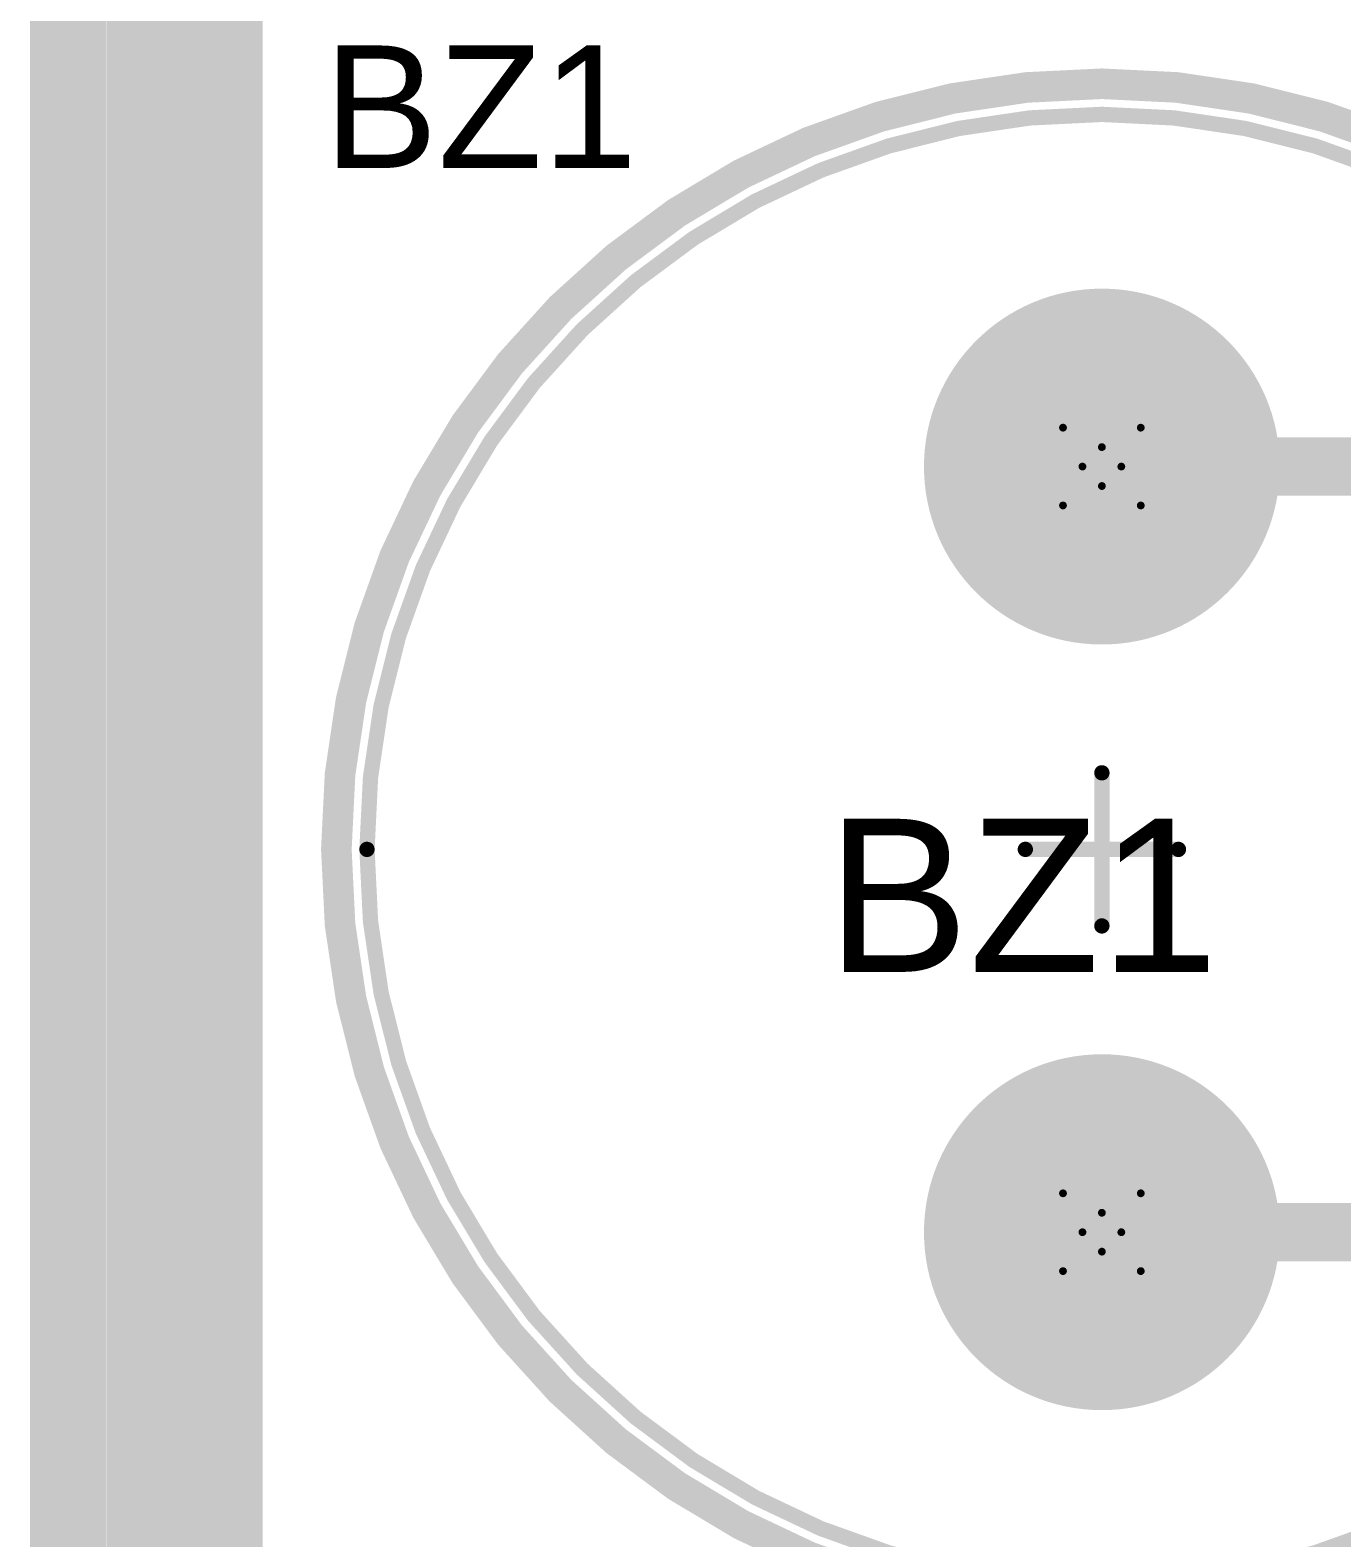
# Model space of a CAD drawing. Header units: inches. Extents: x -21 to 344, y -3 to 240.
# Drawn here: x -1.35 to 7.22, y 36.25 to 46.1 of the extents above; entities that cross this region are included whole.
import ezdxf

# ---------------------------------------------------------------- set-up
doc = ezdxf.new("R2010")
doc.units = ezdxf.units.IN
for name, color, linetype in [('Bottom Layer', 5, 'Continuous'), ('Bottom Solder', 6, 'Continuous'), ('Drill Drawing', 1, 'Continuous'), ('Int1 -GND)', 76, 'Continuous'), ('Int2 -PWR)', 16, 'Continuous'), ('Keep-Out Layer', 6, 'Continuous'), ('Multi-Layer', 9, 'Continuous'), ('Pad Holes', 156, 'Continuous'), ('Route Tool Path', 56, 'Continuous'), ('Top Component Center', 76, 'Continuous'), ('Top Designator', 56, 'Continuous'), ('Top Layer', 1, 'Continuous'), ('Top Overlay', 2, 'Continuous'), ('Top Solder', 216, 'Continuous')]:
    doc.layers.add(name, color=color, linetype=linetype)
doc.styles.add('Arial', font='', dxfattribs={"height": 0.2})
doc.styles.get('Arial').set_extended_font_data('Arial')

# ---------------------------------------------------------------- blocks, each defined once
blk = doc.blocks.new('CMI_9605IC_0580T_126')
at = {"layer": 'Bottom Layer'}
h = blk.add_hatch(color=5, dxfattribs=at)
edge = h.paths.add_edge_path()
edge.add_arc((0, 2.5), 1, 0, 360)
h = blk.add_hatch(color=5, dxfattribs=at)
edge = h.paths.add_edge_path()
edge.add_arc((0, -2.5), 1, 0, 360)
at = {"layer": 'Bottom Solder'}
h = blk.add_hatch(color=6, dxfattribs=at)
edge = h.paths.add_edge_path()
edge.add_arc((0, 2.5), 1.05, 0, 360)
h = blk.add_hatch(color=6, dxfattribs=at)
edge = h.paths.add_edge_path()
edge.add_arc((0, -2.5), 1.05, 0, 360)
at = {"layer": 'Int1 -GND)'}
h = blk.add_hatch(color=7, dxfattribs=at)
edge = h.paths.add_edge_path()
edge.add_arc((0, 2.5), 1.162, 0, 360)
h = blk.add_hatch(color=7, dxfattribs=at)
edge = h.paths.add_edge_path()
edge.add_arc((0, -2.5), 1.162, 0, 360)
at = {"layer": 'Int2 -PWR)'}
h = blk.add_hatch(color=7, dxfattribs=at)
edge = h.paths.add_edge_path()
edge.add_arc((0, 2.5), 1.162, 0, 360)
h = blk.add_hatch(color=7, dxfattribs=at)
edge = h.paths.add_edge_path()
edge.add_arc((0, -2.5), 1.162, 0, 360)
at = {"layer": 'Multi-Layer'}
h = blk.add_hatch(color=9, dxfattribs=at)
edge = h.paths.add_edge_path()
edge.add_arc((0, 2.5), 1, 0, 360)
h = blk.add_hatch(color=9, dxfattribs=at)
edge = h.paths.add_edge_path()
edge.add_arc((0, -2.5), 1, 0, 360)
at = {"layer": 'Pad Holes'}
h = blk.add_hatch(color=7, dxfattribs=at)
edge = h.paths.add_edge_path()
edge.add_arc((0, 2.5), 0.4, 0, 360)
h = blk.add_hatch(color=7, dxfattribs=at)
edge = h.paths.add_edge_path()
edge.add_arc((0, -2.5), 0.4, 0, 360)
at = {"layer": 'Top Layer'}
h = blk.add_hatch(color=1, dxfattribs=at)
edge = h.paths.add_edge_path()
edge.add_arc((0, 2.5), 1, 0, 360)
h = blk.add_hatch(color=1, dxfattribs=at)
edge = h.paths.add_edge_path()
edge.add_arc((0, -2.5), 1, 0, 360)
at = {"layer": 'Top Solder'}
h = blk.add_hatch(color=216, dxfattribs=at)
edge = h.paths.add_edge_path()
edge.add_arc((0, 2.5), 1.05, 0, 360)
h = blk.add_hatch(color=216, dxfattribs=at)
edge = h.paths.add_edge_path()
edge.add_arc((0, -2.5), 1.05, 0, 360)
at = {"layer": 'Top Component Center'}
for points in [[(4.8, 0, 0.1, 0.1, 1), (-4.8, 0, 0.1, 0.1, 1)], [(-0.025, 0.5, 0.05, 0.05, 1), (0.025, 0.5, 0.05, 0.05, 1)], [(-4.825, 0, 0.05, 0.05, 1), (-4.775, 0, 0.05, 0.05, 1)], [(-0.525, 0, 0.05, 0.05, 1), (-0.475, 0, 0.05, 0.05, 1)], [(0.475, 0, 0.05, 0.05, 1), (0.525, 0, 0.05, 0.05, 1)], [(-0.025, -0.5, 0.05, 0.05, 1), (0.025, -0.5, 0.05, 0.05, 1)]]:
    blk.add_lwpolyline(points, format="xyseb", close=True, dxfattribs=at)
for points in [[(0, -0.5, 0.1, 0.1, 0), (0, 0.5, 0.1, 0.1, 0)], [(-0.5, 0, 0.1, 0.1, 0), (0.5, 0, 0.1, 0.1, 0)]]:
    blk.add_lwpolyline(points, format="xyseb", dxfattribs=at)
at = {"layer": 'Top Designator'}
for points in [[(4.8, 0, 0.1, 0.1, 1), (-4.8, 0, 0.1, 0.1, 1)], [(-4.825, 0, 0.05, 0.05, 1), (-4.775, 0, 0.05, 0.05, 1)]]:
    blk.add_lwpolyline(points, format="xyseb", close=True, dxfattribs=at)
at = {"layer": 'Top Overlay'}
for points in [[(5, 0, 0.2, 0.2, 1), (-5, 0, 0.2, 0.2, 1)], [(1.425, 2.5, 0.15, 0.15, 1), (1.575, 2.5, 0.15, 0.15, 1)], [(-5.05, 0, 0.1, 0.1, 1), (-4.95, 0, 0.1, 0.1, 1)]]:
    blk.add_lwpolyline(points, format="xyseb", close=True, dxfattribs=at)
blk.add_lwpolyline([(1.5, 2.5, 0.3, 0.3, 0), (2.5, 2.5, 0.3, 0.3, 0)], format="xyseb", dxfattribs=at)
at = {"layer": 'Top Designator', "style": 'Arial'}
blk.add_text('BZ1', height=1, rotation=360, dxfattribs=at).set_placement((-1.8, -0.8))

msp = doc.modelspace()

# ---------------------------------------------------------------- linework, layer by layer
at = {"layer": 'Drill Drawing'}
for points in [[(5.396, 43.504, 0.0508, 0.0508, 0), (5.65, 43.377, 0.0508, 0.0508, 0)], [(5.396, 43.504, 0.0508, 0.0508, 0), (5.523, 43.25, 0.0508, 0.0508, 0)], [(5.65, 43.377, 0.0508, 0.0508, 0), (5.904, 43.504, 0.0508, 0.0508, 0)], [(5.777, 43.25, 0.0508, 0.0508, 0), (5.904, 43.504, 0.0508, 0.0508, 0)], [(5.396, 42.996, 0.0508, 0.0508, 0), (5.523, 43.25, 0.0508, 0.0508, 0)], [(5.777, 43.25, 0.0508, 0.0508, 0), (5.904, 42.996, 0.0508, 0.0508, 0)], [(5.396, 42.996, 0.0508, 0.0508, 0), (5.65, 43.123, 0.0508, 0.0508, 0)], [(5.65, 43.123, 0.0508, 0.0508, 0), (5.904, 42.996, 0.0508, 0.0508, 0)], [(5.396, 38.504, 0.0508, 0.0508, 0), (5.65, 38.377, 0.0508, 0.0508, 0)], [(5.396, 38.504, 0.0508, 0.0508, 0), (5.523, 38.25, 0.0508, 0.0508, 0)], [(5.65, 38.377, 0.0508, 0.0508, 0), (5.904, 38.504, 0.0508, 0.0508, 0)], [(5.777, 38.25, 0.0508, 0.0508, 0), (5.904, 38.504, 0.0508, 0.0508, 0)], [(5.396, 37.996, 0.0508, 0.0508, 0), (5.523, 38.25, 0.0508, 0.0508, 0)], [(5.777, 38.25, 0.0508, 0.0508, 0), (5.904, 37.996, 0.0508, 0.0508, 0)], [(5.396, 37.996, 0.0508, 0.0508, 0), (5.65, 38.123, 0.0508, 0.0508, 0)], [(5.65, 38.123, 0.0508, 0.0508, 0), (5.904, 37.996, 0.0508, 0.0508, 0)]]:
    msp.add_lwpolyline(points, format="xyseb", dxfattribs=at)
for points in [[(5.3833, 43.504, 0.0254, 0.0254, 1), (5.4087, 43.504, 0.0254, 0.0254, 1)], [(5.3833, 43.504, 0.0254, 0.0254, 1), (5.4087, 43.504, 0.0254, 0.0254, 1)], [(5.8913, 43.504, 0.0254, 0.0254, 1), (5.9167, 43.504, 0.0254, 0.0254, 1)], [(5.8913, 43.504, 0.0254, 0.0254, 1), (5.9167, 43.504, 0.0254, 0.0254, 1)], [(5.6373, 43.377, 0.0254, 0.0254, 1), (5.6627, 43.377, 0.0254, 0.0254, 1)], [(5.6373, 43.377, 0.0254, 0.0254, 1), (5.6627, 43.377, 0.0254, 0.0254, 1)], [(5.5103, 43.25, 0.0254, 0.0254, 1), (5.5357, 43.25, 0.0254, 0.0254, 1)], [(5.5103, 43.25, 0.0254, 0.0254, 1), (5.5357, 43.25, 0.0254, 0.0254, 1)], [(5.7643, 43.25, 0.0254, 0.0254, 1), (5.7897, 43.25, 0.0254, 0.0254, 1)], [(5.7643, 43.25, 0.0254, 0.0254, 1), (5.7897, 43.25, 0.0254, 0.0254, 1)], [(5.6373, 43.123, 0.0254, 0.0254, 1), (5.6627, 43.123, 0.0254, 0.0254, 1)], [(5.6373, 43.123, 0.0254, 0.0254, 1), (5.6627, 43.123, 0.0254, 0.0254, 1)], [(5.3833, 42.996, 0.0254, 0.0254, 1), (5.4087, 42.996, 0.0254, 0.0254, 1)], [(5.3833, 42.996, 0.0254, 0.0254, 1), (5.4087, 42.996, 0.0254, 0.0254, 1)], [(5.8913, 42.996, 0.0254, 0.0254, 1), (5.9167, 42.996, 0.0254, 0.0254, 1)], [(5.8913, 42.996, 0.0254, 0.0254, 1), (5.9167, 42.996, 0.0254, 0.0254, 1)], [(5.3833, 38.504, 0.0254, 0.0254, 1), (5.4087, 38.504, 0.0254, 0.0254, 1)], [(5.3833, 38.504, 0.0254, 0.0254, 1), (5.4087, 38.504, 0.0254, 0.0254, 1)], [(5.8913, 38.504, 0.0254, 0.0254, 1), (5.9167, 38.504, 0.0254, 0.0254, 1)], [(5.8913, 38.504, 0.0254, 0.0254, 1), (5.9167, 38.504, 0.0254, 0.0254, 1)], [(5.6373, 38.377, 0.0254, 0.0254, 1), (5.6627, 38.377, 0.0254, 0.0254, 1)], [(5.6373, 38.377, 0.0254, 0.0254, 1), (5.6627, 38.377, 0.0254, 0.0254, 1)], [(5.5103, 38.25, 0.0254, 0.0254, 1), (5.5357, 38.25, 0.0254, 0.0254, 1)], [(5.5103, 38.25, 0.0254, 0.0254, 1), (5.5357, 38.25, 0.0254, 0.0254, 1)], [(5.7643, 38.25, 0.0254, 0.0254, 1), (5.7897, 38.25, 0.0254, 0.0254, 1)], [(5.7643, 38.25, 0.0254, 0.0254, 1), (5.7897, 38.25, 0.0254, 0.0254, 1)], [(5.6373, 38.123, 0.0254, 0.0254, 1), (5.6627, 38.123, 0.0254, 0.0254, 1)], [(5.6373, 38.123, 0.0254, 0.0254, 1), (5.6627, 38.123, 0.0254, 0.0254, 1)], [(5.3833, 37.996, 0.0254, 0.0254, 1), (5.4087, 37.996, 0.0254, 0.0254, 1)], [(5.3833, 37.996, 0.0254, 0.0254, 1), (5.4087, 37.996, 0.0254, 0.0254, 1)], [(5.8913, 37.996, 0.0254, 0.0254, 1), (5.9167, 37.996, 0.0254, 0.0254, 1)], [(5.8913, 37.996, 0.0254, 0.0254, 1), (5.9167, 37.996, 0.0254, 0.0254, 1)]]:
    msp.add_lwpolyline(points, format="xyseb", close=True, dxfattribs=at)
at = {"layer": 'Int1 -GND)'}
msp.add_lwpolyline([(-0.34, 107.54, 1.016, 1.016, 0), (-0.34, 30.14, 1.016, 1.016, 0)], format="xyseb", dxfattribs=at)
at = {"layer": 'Int2 -PWR)'}
msp.add_lwpolyline([(-0.34, 107.54, 1.016, 1.016, 0), (-0.34, 30.14, 1.016, 1.016, 0)], format="xyseb", dxfattribs=at)
at = {"layer": 'Keep-Out Layer'}
msp.add_lwpolyline([(-0.34, 107.54, 0.2, 0.2, 0), (-0.34, 30.14, 0.2, 0.2, 0)], format="xyseb", dxfattribs=at)
at = {"layer": 'Route Tool Path'}
msp.add_lwpolyline([(-1.1, 108.3, 0.5, 0.5, 0), (-1.1, 30.2, 0.5, 0.5, 0)], format="xyseb", dxfattribs=at)
at = {"layer": 'Top Layer'}
for points in [[(5.65, 43.25, 0.381, 0.381, 0), (10.019, 43.25, 0.381, 0.381, 0)], [(5.65, 38.25, 0.381, 0.381, 0), (7.65, 38.25, 0.381, 0.381, 0)]]:
    msp.add_lwpolyline(points, format="xyseb", dxfattribs=at)
for points in [[(5.5547, 43.25, 0.1905, 0.1905, 1), (5.7452, 43.25, 0.1905, 0.1905, 1)], [(5.5547, 38.25, 0.1905, 0.1905, 1), (5.7452, 38.25, 0.1905, 0.1905, 1)]]:
    msp.add_lwpolyline(points, format="xyseb", close=True, dxfattribs=at)

# ---------------------------------------------------------------- block references
msp.add_blockref('CMI_9605IC_0580T_126', (5.65, 40.75))

# ---------------------------------------------------------------- texts
at = {"layer": 'Top Overlay', "style": 'Arial'}
msp.add_text('BZ1', height=0.8, dxfattribs=at).set_placement((0.567, 45.2001))

doc.saveas('drawing.dxf')
